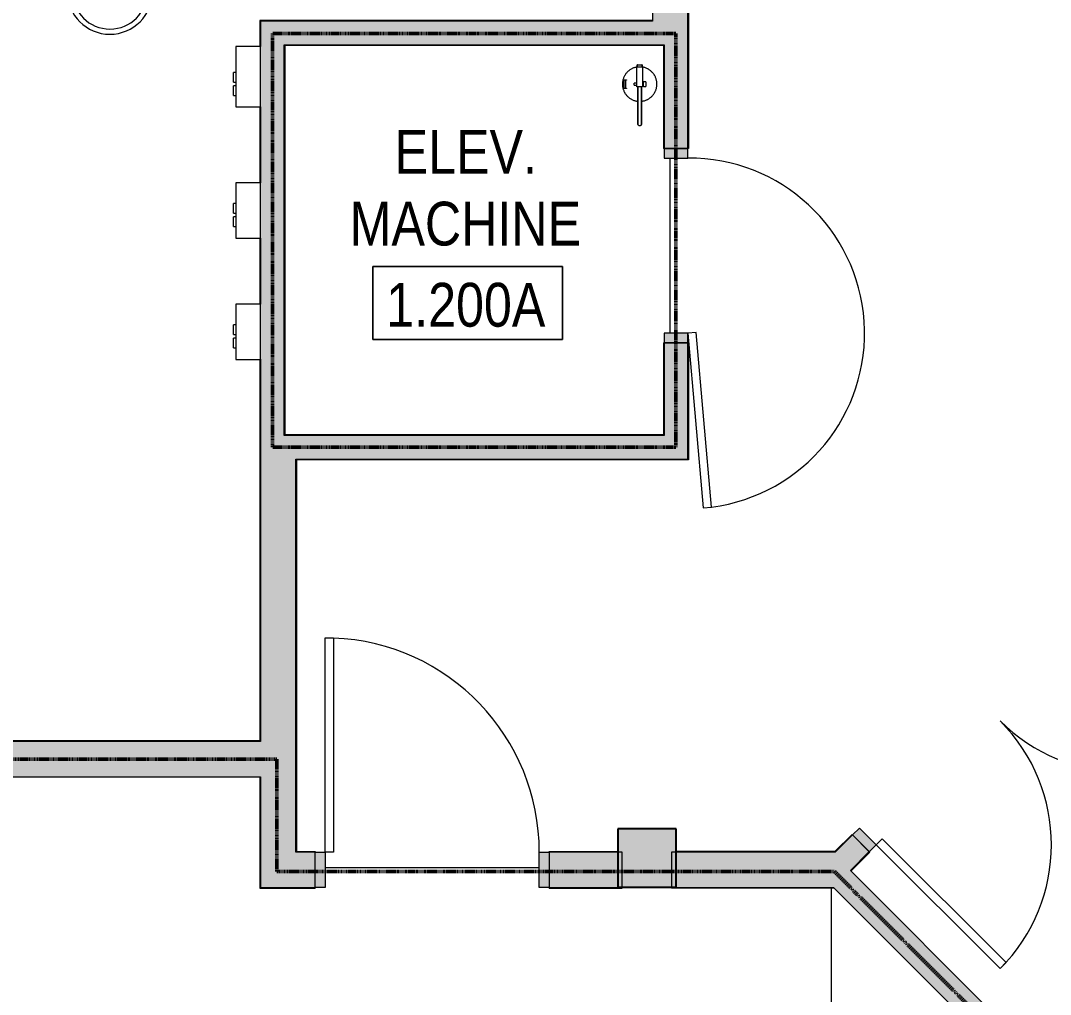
# Model space of a CAD drawing. Header units: inches. Extents: x -3640 to -1418, y -3630 to 137.
# Drawn here: x -3329.1 to -3117.5, y -3268.6 to -3068.5 of the extents above; entities that cross this region are included whole.
import ezdxf

# ---------------------------------------------------------------- set-up
doc = ezdxf.new("R2010")
doc.units = ezdxf.units.IN
doc.header["$MEASUREMENT"] = 0
doc.linetypes.add('1 HOUR', pattern=[0.3125, 0.1875, -0.0625, 0, -0.0625])
doc.linetypes.add('Hidden Equipment- BSALS', pattern=[0.0625, 0.03125, -0.03125])
for name, color, linetype, lineweight in [('A-AREA-IDEN', 2, 'Continuous', 9), ('A-DOOR', 31, 'Continuous', 13), ('A-DOOR-FRAM', 31, 'Continuous', 13), ('A-FLOR', 192, 'Continuous', 13), ('A-GENM', 13, 'Continuous', 9), ('A-WALL-PATT', 111, 'Continuous', 13), ('I-WALL', 2, 'Continuous', 13), ('M-EQPM', 50, 'Continuous', 9), ('Q-SPCQ', 91, 'Continuous', 13), ('S-COLS', 52, 'Continuous', 13)]:
    doc.layers.add(name, color=color, linetype=linetype, lineweight=lineweight)
doc.styles.add('Arial Narrow', font='ARIALN.TTF', dxfattribs={"height": 9})

# ---------------------------------------------------------------- blocks, each defined once
blk = doc.blocks.new('15830016-STRUCT_MARTINEZ-MOORE_CENTRAL_v2018_rvt-1-DIMENSION PLAN - LEVEL 1 _567_ - 2__ - CAD')
at = {"layer": 'S-COLS', "lineweight": 5}
blk.add_hatch(color=50, dxfattribs=at).paths.add_polyline_path([(-3194.4, -3246.58), (-3194.4, -3234.58), (-3206.4, -3234.58), (-3206.4, -3246.58)], flags=0)
at = {"layer": 'S-COLS', "color": 253, "lineweight": 25}
for p, q in [((-3194.4, -3234.58), (-3206.4, -3234.58)), ((-3206.4, -3234.58), (-3206.4, -3246.58)), ((-3194.4, -3246.58), (-3194.4, -3234.58)), ((-3206.4, -3246.58), (-3194.4, -3246.58))]:
    blk.add_line(p, q, dxfattribs=at)
blk = doc.blocks.new('Branch_Controller-BSALS - VFD-1-1951313-DIMENSION PLAN - LEVEL 1 _567_ - 2__ - CAD')
at = {"layer": 'M-EQPM', "color": 53}
for p, q in [((0, 1), (-5.06, 1)), ((-5.06, 1), (-5.06, -11.39)), ((0, -11.39), (0, 1)), ((-5.06, -4.29), (-5.56, -4.29)), ((-5.56, -6.29), (-5.56, -4.29)), ((-5.56, -6.29), (-5.06, -6.29)), ((-5.06, -7.04), (-5.56, -7.04)), ((-5.56, -9.04), (-5.56, -7.04)), ((-5.56, -9.04), (-5.06, -9.04)), ((-5.06, -11.39), (0, -11.39))]:
    blk.add_line(p, q, dxfattribs=at)
blk = doc.blocks.new('Branch_Controller-BSALS - VFD-1-1808654-DIMENSION PLAN - LEVEL 1 _567_ - 2__ - CAD')
at = {"layer": 'M-EQPM', "color": 53}
for p, q in [((0, 1), (-5.06, 1)), ((-5.06, 1), (-5.06, -10.32)), ((0, -10.32), (0, 1)), ((-5.06, -3.21), (-5.56, -3.21)), ((-5.56, -5.21), (-5.56, -3.21)), ((-5.56, -5.21), (-5.06, -5.21)), ((-5.06, -5.96), (-5.56, -5.96)), ((-5.56, -7.96), (-5.56, -5.96)), ((-5.56, -7.96), (-5.06, -7.96)), ((-5.06, -10.32), (0, -10.32))]:
    blk.add_line(p, q, dxfattribs=at)
blk = doc.blocks.new('ExpansionTank_Vertical_BSALS - 20 Gallon 2-2045759-DIMENSION PLAN - LEVEL 1 _567_ - 2__ - CAD')
at = {"layer": 'M-EQPM', "color": 21}
for radius, start, end in [(8.75, 0, 180), (7.69, 360, 180), (0.5, 360, 180), (0.5, 150, 180), (0.5, 90, 120), (0.5, 15, 75), (8.75, 180, 0), (7.69, 180, 360), (0.5, 180, 360), (0.5, 195, 225), (0.5, 240, 270), (0.5, 285, 315)]:
    blk.add_arc((0, 0), radius, start, end, dxfattribs=at)
blk = doc.blocks.new('15830016-MECH_BSALS_CENTRAL_v2018_rvt-1-DIMENSION PLAN - LEVEL 1 _567_ - 2__ - CAD')
at = {"color": 250, "lineweight": 9}
for name, p in [('ExpansionTank_Vertical_BSALS - 20 Gallon 2-2045759-DIMENSION PLAN - LEVEL 1 _567_ - 2__ - CAD', (-3310.71, -3062.57)), ('Branch_Controller-BSALS - VFD-1-1951313-DIMENSION PLAN - LEVEL 1 _567_ - 2__ - CAD', (-3279.77, -3074.86)), ('Branch_Controller-BSALS - VFD-1-1808654-DIMENSION PLAN - LEVEL 1 _567_ - 2__ - CAD', (-3279.77, -3102.89)), ('Branch_Controller-BSALS - VFD-1-1808654-DIMENSION PLAN - LEVEL 1 _567_ - 2__ - CAD', (-3279.77, -3127.81))]:
    blk.add_blockref(name, p, dxfattribs=at)
blk = doc.blocks.new('Basic Wall _ B6-7 1_4_-BSALS - ___-3569007-DIMENSION PLAN - LEVEL 1 _567_ - 2__ - CAD')
at = {"layer": 'I-WALL', "lineweight": 20}
for p, q in [((-3279.9, -3246.77), (-3279.77, -3246.64)), ((-3268.52, -3246.64), (-3268.52, -3246.77)), ((-3220.52, -3246.77), (-3220.52, -3246.64)), ((-3205.46, -3246.64), (-3205.46, -3246.77)), ((-3279.9, -3246.77), (-3268.52, -3246.77)), ((-3220.52, -3246.77), (-3205.46, -3246.77))]:
    blk.add_line(p, q, dxfattribs=at)
blk = doc.blocks.new('Basic Wall _ B6-7 1_4_-BSALS - ___-3569006-DIMENSION PLAN - LEVEL 1 _567_ - 2__ - CAD')
at = {"layer": 'I-WALL', "lineweight": 20}
for p, q in [((-3272.52, -3239.39), (-3272.4, -3239.27)), ((-3272.4, -3239.27), (-3268.52, -3239.27)), ((-3268.52, -3239.27), (-3268.52, -3239.39)), ((-3220.52, -3239.39), (-3220.52, -3239.27)), ((-3220.52, -3239.27), (-3206.4, -3239.27))]:
    blk.add_line(p, q, dxfattribs=at)
blk = doc.blocks.new('Door-A1_1-BSALS1 - A1_1-44x84-BSALS-384216-DIMENSION PLAN - LEVEL 1 _567_ - 2__ - CAD')
at = {"layer": 'A-DOOR-FRAM', "lineweight": 20}
h = blk.add_hatch(color=10, dxfattribs=at)
h.paths.add_polyline_path([(-24, 3.62), (-24, -3.63), (-22, -3.63), (-22, 3.62)], flags=0)
h.paths.add_polyline_path([(24, 3.62), (22, 3.62), (22, -3.63), (24, -3.63)], flags=0)
at = {"layer": 'A-DOOR', "lineweight": 20}
for p, q in [((20.25, -3.63), (22, -3.63)), ((20.25, -47.63), (20.25, -3.63)), ((22, -3.63), (22, -47.63)), ((22, -47.63), (20.25, -47.63))]:
    blk.add_line(p, q, dxfattribs=at)
at = {"layer": 'A-DOOR', "lineweight": 9}
blk.add_arc((22, -3.66), 44, 179.9544, 267.7208, dxfattribs=at)
at = {"layer": 'A-DOOR-FRAM', "lineweight": 20}
for p, q in [((-24, -3.63), (-24, 3.62)), ((-24, 3.62), (-22, 3.62)), ((-22, 3.62), (-22, -3.63)), ((22, -3.63), (22, 3.62)), ((22, 3.62), (24, 3.62)), ((24, 3.62), (24, -3.63)), ((-22, -3.63), (-24, -3.63)), ((24, -3.63), (22, -3.63))]:
    blk.add_line(p, q, dxfattribs=at)
blk = doc.blocks.new('Basic Wall _ B6-7 1_4_-BSALS - ___-3569021-DIMENSION PLAN - LEVEL 1 _567_ - 2__ - CAD')
at = {"layer": 'I-WALL', "lineweight": 20}
blk.add_line((-3279.9, -3224.02), (-3390.27, -3224.02), dxfattribs=at)
blk = doc.blocks.new('Basic Wall _ B6-7 1_4_-BSALS - ___-3569020-DIMENSION PLAN - LEVEL 1 _567_ - 2__ - CAD')
at = {"layer": 'I-WALL', "lineweight": 20}
blk.add_line((-3279.9, -3216.52), (-3577.4, -3216.52), dxfattribs=at)
blk = doc.blocks.new('Basic Wall _ B6-7 1_4_-BSALS - ___-3569023-DIMENSION PLAN - LEVEL 1 _567_ - 2__ - CAD')
at = {"layer": 'I-WALL', "lineweight": 20}
for p, q in [((-3195.33, -3246.77), (-3195.33, -3246.64)), ((-3162.08, -3246.64), (-3162.03, -3246.77)), ((-3162.03, -3246.77), (-3195.33, -3246.77))]:
    blk.add_line(p, q, dxfattribs=at)
blk = doc.blocks.new('Basic Wall _ B6-7 1_4_-BSALS - ___-3569022-DIMENSION PLAN - LEVEL 1 _567_ - 2__ - CAD')
at = {"layer": 'I-WALL', "lineweight": 20}
for q in [(-3194.4, -3239.27), (-3161.72, -3239.39)]:
    blk.add_line((-3161.78, -3239.27), q, dxfattribs=at)
blk = doc.blocks.new('Basic Wall _ B6-7 1_4_-BSALS - ___-3569025-DIMENSION PLAN - LEVEL 1 _567_ - 2__ - CAD')
at = {"layer": 'I-WALL', "lineweight": 20}
for p, q in [((-3279.9, -3158.64), (-3279.9, -3216.52)), ((-3279.9, -3224.02), (-3279.9, -3246.77)), ((-3279.77, -3246.64), (-3279.9, -3246.77))]:
    blk.add_line(p, q, dxfattribs=at)
blk = doc.blocks.new('Basic Wall _ B6-7 1_4_-BSALS - ___-3569024-DIMENSION PLAN - LEVEL 1 _567_ - 2__ - CAD')
at = {"layer": 'I-WALL', "lineweight": 20}
for p, q in [((-3272.4, -3158.77), (-3272.4, -3239.27)), ((-3272.4, -3239.27), (-3272.52, -3239.39))]:
    blk.add_line(p, q, dxfattribs=at)
blk = doc.blocks.new('Basic Wall _ B3-4 7_8_-BSALS - ___-3567777-DIMENSION PLAN - LEVEL 1 _567_ - 2__ - CAD')
at = {"layer": 'I-WALL', "lineweight": 20}
for p, q in [((-3274.9, -3153.77), (-3274.77, -3153.64)), ((-3197.02, -3153.64), (-3274.77, -3153.64)), ((-3197.02, -3153.64), (-3196.9, -3153.77))]:
    blk.add_line(p, q, dxfattribs=at)
blk = doc.blocks.new('Basic Wall _ B3-4 7_8_-BSALS - ___-3567776-DIMENSION PLAN - LEVEL 1 _567_ - 2__ - CAD')
at = {"layer": 'I-WALL', "lineweight": 20}
for p, q in [((-3279.9, -3158.77), (-3279.77, -3158.64)), ((-3191.9, -3158.77), (-3272.4, -3158.77)), ((-3192.02, -3158.64), (-3191.9, -3158.77))]:
    blk.add_line(p, q, dxfattribs=at)
blk = doc.blocks.new('Basic Wall _ B3-4 7_8_-BSALS - ___-3567789-DIMENSION PLAN - LEVEL 1 _567_ - 2__ - CAD')
at = {"layer": 'I-WALL', "lineweight": 20}
for p, q in [((-3083.53, -3168.26), (-3083.18, -3167.91)), ((-3083.27, -3167.83), (-3083.18, -3167.91)), ((-3100.91, -3185.65), (-3086.65, -3171.39)), ((-3100.91, -3185.65), (-3101, -3185.56)), ((-3158.55, -3243.29), (-3154.65, -3239.39)), ((-3154.74, -3239.3), (-3154.65, -3239.39)), ((-3162.03, -3246.77), (-3162.08, -3246.64))]:
    blk.add_line(p, q, dxfattribs=at)
blk = doc.blocks.new('Basic Wall _ B3-4 7_8_-BSALS - ___-3567788-DIMENSION PLAN - LEVEL 1 _567_ - 2__ - CAD')
at = {"layer": 'I-WALL', "lineweight": 20}
for p, q in [((-3100.96, -3178.45), (-3090.34, -3167.83)), ((-3104.54, -3182.03), (-3103.17, -3180.66)), ((-3104.45, -3182.12), (-3104.54, -3182.03)), ((-3161.78, -3239.27), (-3158.28, -3235.77)), ((-3158.28, -3235.77), (-3158.19, -3235.86)), ((-3161.72, -3239.39), (-3161.78, -3239.27))]:
    blk.add_line(p, q, dxfattribs=at)
blk = doc.blocks.new('Door-B2_2-BSALS - B2_2-72X84-BSALS-385428-DIMENSION PLAN - LEVEL 1 _567_ - 2__ - CAD')
at = {"layer": 'A-DOOR-FRAM', "lineweight": 20}
h = blk.add_hatch(color=10, dxfattribs=at)
h.paths.add_polyline_path([(38, 2.4375), (36, 2.4375), (36, -2.4375), (38, -2.4375)], flags=0)
h.paths.add_polyline_path([(-36, 2.4375), (-38, 2.4375), (-38, -2.4375), (-36, -2.4375)], flags=0)
at = {"layer": 'A-DOOR', "lineweight": 20}
for p, q in [((-36, 38.4375), (-34.25, 38.4375)), ((-36, 2.4375), (-36, 38.4375)), ((-34.25, 38.4375), (-34.25, 2.4375)), ((34.25, 38.4375), (34.25, 2.4375)), ((36, 38.4375), (34.25, 38.4375)), ((36, 2.4375), (36, 38.4375)), ((-34.25, 2.4375), (-36, 2.4375)), ((34.25, 2.4375), (36, 2.4375))]:
    blk.add_line(p, q, dxfattribs=at)
at = {"layer": 'A-DOOR', "lineweight": 9}
for centre, start, end in [((-36, 2.4375), 360, 90), ((36, 2.4375), 90, 180)]:
    blk.add_arc(centre, 36, start, end, dxfattribs=at)
at = {"layer": 'A-DOOR-FRAM', "lineweight": 20}
for p, q in [((-36, 2.4375), (-38, 2.4375)), ((-38, 2.4375), (-38, -2.4375)), ((-36, -2.4375), (-36, 2.4375)), ((38, 2.4375), (36, 2.4375)), ((36, 2.4375), (36, -2.4375)), ((38, -2.4375), (38, 2.4375)), ((-38, -2.4375), (-36, -2.4375)), ((36, -2.4375), (38, -2.4375))]:
    blk.add_line(p, q, dxfattribs=at)
blk = doc.blocks.new('Basic Wall _ B3-4 7_8_-BSALS - ___-3567793-DIMENSION PLAN - LEVEL 1 _567_ - 2__ - CAD')
at = {"layer": 'I-WALL', "lineweight": 20}
for p, q in [((-3197.02, -3073.64), (-3196.9, -3073.52)), ((-3197.02, -3073.64), (-3197.02, -3094.77)), ((-3196.9, -3094.77), (-3197.02, -3094.77)), ((-3197.02, -3134.77), (-3196.9, -3134.77)), ((-3197.02, -3134.77), (-3197.02, -3153.64)), ((-3196.9, -3153.77), (-3197.02, -3153.64))]:
    blk.add_line(p, q, dxfattribs=at)
blk = doc.blocks.new('Basic Wall _ B3-4 7_8_-BSALS - ___-3567792-DIMENSION PLAN - LEVEL 1 _567_ - 2__ - CAD')
at = {"layer": 'I-WALL', "lineweight": 20}
for p, q in [((-3191.9, -3068.64), (-3191.9, -3094.77)), ((-3191.9, -3094.77), (-3192.02, -3094.77)), ((-3192.02, -3134.77), (-3191.9, -3134.77)), ((-3191.9, -3134.77), (-3191.9, -3158.77)), ((-3191.9, -3158.77), (-3192.02, -3158.64))]:
    blk.add_line(p, q, dxfattribs=at)
blk = doc.blocks.new('Basic Wall _ B3-4 7_8_-BSALS - ___-3567795-DIMENSION PLAN - LEVEL 1 _567_ - 2__ - CAD')
at = {"layer": 'I-WALL', "lineweight": 20}
for p, q in [((-3279.9, -3068.52), (-3279.77, -3068.64)), ((-3279.9, -3068.52), (-3279.9, -3073.86)), ((-3279.9, -3086.26), (-3279.9, -3101.89)), ((-3279.9, -3113.2), (-3279.9, -3126.81)), ((-3279.9, -3138.12), (-3279.9, -3158.64))]:
    blk.add_line(p, q, dxfattribs=at)
blk = doc.blocks.new('Basic Wall _ B3-4 7_8_-BSALS - ___-3567794-DIMENSION PLAN - LEVEL 1 _567_ - 2__ - CAD')
at = {"layer": 'I-WALL', "lineweight": 20}
for p, q in [((-3274.9, -3073.52), (-3274.77, -3073.64)), ((-3274.77, -3073.64), (-3274.77, -3153.64)), ((-3274.77, -3153.64), (-3274.9, -3153.77))]:
    blk.add_line(p, q, dxfattribs=at)
blk = doc.blocks.new('Basic Wall _ B3-4 7_8_-BSALS - ___-3567797-DIMENSION PLAN - LEVEL 1 _567_ - 2__ - CAD')
at = {"layer": 'I-WALL', "lineweight": 20}
for p, q in [((-3279.77, -3068.64), (-3279.9, -3068.52)), ((-3199.4, -3068.52), (-3279.9, -3068.52)), ((-3191.9, -3068.52), (-3192.02, -3068.64))]:
    blk.add_line(p, q, dxfattribs=at)
blk = doc.blocks.new('Basic Wall _ B3-4 7_8_-BSALS - ___-3567796-DIMENSION PLAN - LEVEL 1 _567_ - 2__ - CAD')
at = {"layer": 'I-WALL', "lineweight": 20}
for p, q in [((-3274.77, -3073.64), (-3274.9, -3073.52)), ((-3197.02, -3073.64), (-3274.77, -3073.64)), ((-3196.9, -3073.52), (-3197.02, -3073.64))]:
    blk.add_line(p, q, dxfattribs=at)
blk = doc.blocks.new('Basic Wall _ B6-7 1_4_-BSALS - ___-3569030-DIMENSION PLAN - LEVEL 1 _567_ - 2__ - CAD')
at = {"layer": 'I-WALL', "lineweight": 20}
blk.add_line((-3191.9, -3037.14), (-3191.9, -3068.64), dxfattribs=at)
blk = doc.blocks.new('Door-A1_1-BSALS1 - A1_1-36x84-BSALS-385624-DIMENSION PLAN - LEVEL 1 _567_ - 2__ - CAD')
at = {"layer": 'A-DOOR-FRAM', "lineweight": 20}
h = blk.add_hatch(color=10, dxfattribs=at)
h.paths.add_polyline_path([(20, 2.44), (18, 2.44), (18, -2.44), (20, -2.44)], flags=0)
h.paths.add_polyline_path([(-18, -2.44), (-18, 2.44), (-20, 2.44), (-20, -2.44)], flags=0)
at = {"layer": 'A-DOOR', "lineweight": 20}
for p, q in [((53.71, 7.32), (17.85, 4.18)), ((53.86, 5.58), (53.71, 7.32)), ((18, 2.44), (53.86, 5.58)), ((17.85, 4.18), (18, 2.44))]:
    blk.add_line(p, q, dxfattribs=at)
at = {"layer": 'A-DOOR', "lineweight": 9}
blk.add_arc((18, 2.75), 36, 7.2837, 180.5039, dxfattribs=at)
at = {"layer": 'A-DOOR-FRAM', "lineweight": 20}
for p, q in [((-18, 2.44), (-20, 2.44)), ((-20, 2.44), (-20, -2.44)), ((-18, -2.44), (-18, 2.44)), ((20, 2.44), (18, 2.44)), ((18, 2.44), (18, -2.44)), ((20, -2.44), (20, 2.44)), ((-20, -2.44), (-18, -2.44)), ((18, -2.44), (20, -2.44))]:
    blk.add_line(p, q, dxfattribs=at)
blk = doc.blocks.new('Equip-Fire_Extinguisher-Bracket-Mnt-BSALS - FEB-235807-DIMENSION PLAN - LEVEL 1 _567_ - 2__ - CAD')
at = {"layer": 'Q-SPCQ', "lineweight": 20}
for p, q in [((-0.89, 3.2), (0.89, 3.2)), ((-0.89, 2.81), (-0.89, 3.2)), ((-0.89, 2.71), (-0.89, 2.81)), ((-0.89, 2.81), (0.89, 2.81)), ((-0.81, 2.81), (-0.81, 2.71)), ((0.81, 2.71), (0.81, 2.81)), ((0.89, 3.2), (0.89, 2.81)), ((0.89, 2.81), (0.89, 2.71)), ((-0.59, -0.59), (-0.59, 0.59)), ((-0.2, 1.1), (-0.2, 0.59)), ((-0.2, 1.1), (0.2, 1.1)), ((-0.19, 1.1), (-0.2, 1.1)), ((0.2, 1.1), (0.19, 1.1)), ((0.2, 0.59), (0.2, 1.1)), ((3.54, 0.59), (3.54, -0.59)), ((3.94, 0.46), (3.94, 0.51)), ((3.94, 0.46), (3.94, -0.46)), ((-0.47, -0.8), (-0.47, -1.27)), ((-0.47, -0.8), (0.47, -0.8)), ((-0.45, -0.8), (-0.47, -0.8)), ((-0.47, -1.27), (-0.45, -1.27)), ((0.47, -1.27), (-0.47, -1.27)), ((-0.2, -0.59), (-0.2, -0.8)), ((0.2, -0.8), (0.2, -0.59)), ((0.47, -0.8), (0.45, -0.8)), ((0.45, -1.27), (0.47, -1.27)), ((0.47, -1.27), (0.47, -0.8)), ((3.94, -0.51), (3.94, -0.46))]:
    blk.add_line(p, q, dxfattribs=at)
at = {"layer": 'Q-SPCQ', "lineweight": 20, "flags": 128}
for points in [[(3.49, 0.59), (3.47, 0.7), (3.44, 0.84), (3.41, 0.98), (3.36, 1.11), (3.32, 1.25), (3.26, 1.38), (3.21, 1.51), (3.14, 1.64), (3.07, 1.76), (3, 1.88), (2.92, 2), (2.84, 2.12), (2.76, 2.23), (2.66, 2.34), (2.57, 2.44), (2.47, 2.54), (2.37, 2.64), (2.26, 2.73), (2.15, 2.82), (2.03, 2.9), (1.91, 2.98), (1.79, 3.06), (1.67, 3.13), (1.54, 3.19), (1.41, 3.25), (1.28, 3.3), (1.15, 3.35), (1.02, 3.39), (0.88, 3.43), (0.74, 3.46), (0.6, 3.49), (0.46, 3.51), (0.32, 3.53), (0.18, 3.54), (0.04, 3.54), (-0.1, 3.54), (-0.25, 3.53), (-0.39, 3.52), (-0.53, 3.5), (-0.67, 3.48), (-0.81, 3.45), (-0.94, 3.42), (-1.08, 3.38), (-1.21, 3.33), (-1.34, 3.28), (-1.47, 3.22), (-1.6, 3.16), (-1.73, 3.09), (-1.85, 3.02), (-1.97, 2.95), (-2.09, 2.86), (-2.2, 2.78), (-2.31, 2.69), (-2.41, 2.59), (-2.52, 2.5), (-2.61, 2.39), (-2.71, 2.29), (-2.8, 2.18), (-2.88, 2.06), (-2.96, 1.95), (-3.04, 1.83), (-3.11, 1.7), (-3.17, 1.58), (-3.23, 1.45), (-3.29, 1.32), (-3.34, 1.19), (-3.38, 1.05), (-3.42, 0.92), (-3.46, 0.78), (-3.49, 0.64), (-3.51, 0.5), (-3.53, 0.36)], [(-8.22, -0.35), (-8.29, -0.35), (-8.36, -0.32), (-8.43, -0.28), (-8.48, -0.23), (-8.52, -0.17), (-8.55, -0.1), (-8.57, -0.03), (-8.57, 0.04), (-8.55, 0.12), (-8.52, 0.19), (-8.47, 0.25), (-8.42, 0.29), (-8.37, 0.32), (-8.29, 0.35), (-8.22, 0.35)], [(-0.59, 0.35), (-2.13, 0.35), (-3.61, 0.35), (-4.89, 0.35), (-5.96, 0.35), (-6.82, 0.35), (-7.47, 0.35), (-7.92, 0.35), (-8.17, 0.35), (-8.2, 0.35), (-8.03, 0.35)], [(-8.03, 0.35), (-8.2, 0.35), (-8.17, 0.35), (-7.92, 0.35), (-7.47, 0.35), (-6.82, 0.35), (-5.96, 0.35), (-4.89, 0.35), (-3.61, 0.35), (-2.13, 0.35), (-0.59, 0.35)], [(-8.03, -0.35), (-8.2, -0.35), (-8.17, -0.35), (-7.92, -0.35), (-7.47, -0.35), (-6.82, -0.35), (-5.96, -0.35), (-4.89, -0.35), (-3.61, -0.35), (-2.13, -0.35), (-0.59, -0.35)], [(-0.59, -0.35), (-2.13, -0.35), (-3.61, -0.35), (-4.89, -0.35), (-5.96, -0.35), (-6.82, -0.35), (-7.47, -0.35), (-7.92, -0.35), (-8.17, -0.35), (-8.2, -0.35), (-8.03, -0.35)], [(-3.53, -0.35), (-3.52, -0.42), (-3.5, -0.56), (-3.47, -0.7), (-3.44, -0.84), (-3.41, -0.98), (-3.36, -1.11), (-3.32, -1.25), (-3.26, -1.38), (-3.21, -1.51), (-3.14, -1.64), (-3.07, -1.76), (-3, -1.88), (-2.92, -2), (-2.84, -2.12), (-2.76, -2.23), (-2.66, -2.34), (-2.57, -2.44), (-2.47, -2.54), (-2.37, -2.64), (-2.26, -2.73), (-2.15, -2.82), (-2.03, -2.9), (-1.91, -2.98), (-1.79, -3.06), (-1.67, -3.13), (-1.54, -3.19), (-1.41, -3.25), (-1.28, -3.3), (-1.15, -3.35), (-1.02, -3.39), (-0.88, -3.43), (-0.74, -3.46), (-0.6, -3.49), (-0.46, -3.51), (-0.32, -3.53), (-0.18, -3.54), (-0.04, -3.54), (0.1, -3.54), (0.25, -3.53), (0.39, -3.52), (0.53, -3.5), (0.67, -3.48), (0.81, -3.45), (0.94, -3.42), (1.08, -3.38), (1.21, -3.33), (1.34, -3.28), (1.47, -3.22), (1.6, -3.16), (1.73, -3.09), (1.85, -3.02), (1.97, -2.95), (2.09, -2.86), (2.2, -2.78), (2.31, -2.69), (2.41, -2.59), (2.52, -2.5), (2.61, -2.39), (2.71, -2.29), (2.8, -2.18), (2.88, -2.06), (2.96, -1.95), (3.04, -1.83), (3.11, -1.7), (3.17, -1.58), (3.23, -1.45), (3.29, -1.32), (3.34, -1.19), (3.38, -1.05), (3.42, -0.92), (3.46, -0.78), (3.49, -0.64), (3.49, -0.59)]]:
    blk.add_lwpolyline(points, dxfattribs=at)
at = {"layer": 'Q-SPCQ', "lineweight": 20}
for start, end in [(118.4338, 121.2684), (58.8541, 61.3152), (238.8541, 241.3152), (298.4338, 301.2684)]:
    blk.add_arc((0, 0), 3.54, start, end, dxfattribs=at)
for centre, start_param, end_param in [((-0.01, 1.79), 1.719907, 1.734919), ((0.01, 1.79), 1.406674, 1.421685)]:
    blk.add_ellipse(centre, major_axis=(5.38, 0), ratio=0.173648, start_param=start_param, end_param=end_param, dxfattribs=at)
for points in [[(-0.89, 2.71), (-0.89, 2.74), (-0.89, 2.78), (-0.89, 2.81)], [(0.89, 2.81), (0.89, 2.78), (0.89, 2.74), (0.89, 2.71)], [(-0.59, 0.59), (-0.12, 0.59), (1.26, 0.59), (3.54, 0.59)], [(3.54, 0.51), (3.68, 0.51), (3.81, 0.51), (3.94, 0.51)], [(3.54, 0.46), (3.68, 0.46), (3.81, 0.46), (3.94, 0.46)], [(3.54, -0.59), (1.26, -0.59), (-0.12, -0.59), (-0.59, -0.59)], [(3.94, -0.46), (3.81, -0.46), (3.68, -0.46), (3.54, -0.46)], [(3.94, -0.51), (3.81, -0.51), (3.68, -0.51), (3.54, -0.51)]]:
    blk.add_open_spline(points, degree=3, dxfattribs=at)
blk = doc.blocks.new('Fire Rating - BSALS _Combined_1 - 1-Hour Fire-3468020-DIMENSION PLAN - LEVEL 1 _567_ - 2__ - CAD')
at = {"layer": 'A-GENM', "linetype": '1 HOUR', "lineweight": 50}
blk.add_line((0, 0), (299, 0), dxfattribs=at)
blk = doc.blocks.new('Fire Rating - BSALS _Combined_1 - 1-Hour Fire-3468252-DIMENSION PLAN - LEVEL 1 _567_ - 2__ - CAD')
at = {"layer": 'A-GENM', "linetype": '1 HOUR', "lineweight": 50}
blk.add_line((0, 0), (23.13, 0), dxfattribs=at)
blk = doc.blocks.new('Fire Rating - BSALS _Combined_1 - 1-Hour Fire-3468295-DIMENSION PLAN - LEVEL 1 _567_ - 2__ - CAD')
at = {"layer": 'A-GENM', "linetype": '1 HOUR', "lineweight": 50}
blk.add_line((0, 0), (114.51, 0), dxfattribs=at)
blk = doc.blocks.new('Fire Rating - BSALS _Combined_1 - 1-Hour Fire-3468508-DIMENSION PLAN - LEVEL 1 _567_ - 2__ - CAD')
at = {"layer": 'A-GENM', "linetype": '1 HOUR', "lineweight": 50}
blk.add_line((0, 0), (85.0625, 0), dxfattribs=at)
blk = doc.blocks.new('Fire Rating - BSALS _Combined_1 - 1-Hour Fire-3468572-DIMENSION PLAN - LEVEL 1 _567_ - 2__ - CAD')
at = {"layer": 'A-GENM', "linetype": '1 HOUR', "lineweight": 50}
blk.add_line((0, 0), (82.875, 0), dxfattribs=at)
blk = doc.blocks.new('Fire Rating - BSALS _Combined_1 - 1-Hour Fire-3468892-DIMENSION PLAN - LEVEL 1 _567_ - 2__ - CAD')
at = {"layer": 'A-GENM', "linetype": '1 HOUR', "lineweight": 50}
blk.add_line((0, 0), (57.2, 0), dxfattribs=at)
blk = doc.blocks.new('Room Tag- BSALS - Room Tag-28050-DIMENSION PLAN - LEVEL 1 _567_ - 2__ - CAD')
at = {"layer": 'A-AREA-IDEN'}
for p, q in [((-0.203125, -0.171875), (-0.203125, -0.015625)), ((-0.203125, -0.015625), (0.203125, -0.015625)), ((0.203125, -0.015625), (-0.203125, -0.015625)), ((-0.203125, -0.015625), (-0.203125, -0.171875)), ((0.203125, -0.015625), (0.203125, -0.171875)), ((0.203125, -0.171875), (0.203125, -0.015625)), ((0.203125, -0.171875), (-0.203125, -0.171875)), ((-0.203125, -0.171875), (0.203125, -0.171875))]:
    blk.add_line(p, q, dxfattribs=at)

msp = doc.modelspace()

# ---------------------------------------------------------------- block references
at = {"lineweight": 5}
msp.add_blockref('15830016-STRUCT_MARTINEZ-MOORE_CENTRAL_v2018_rvt-1-DIMENSION PLAN - LEVEL 1 _567_ - 2__ - CAD', (0, 0), dxfattribs=at)

# ---------------------------------------------------------------- next in the draw order: hatches: boundary and pattern name
at = {"layer": 'A-WALL-PATT', "lineweight": 5}
for points in [[(-3199.27, -3068.64), (-3192.02, -3068.64), (-3192.02, -3037.14), (-3199.27, -3037.14), (-3199.27, -3041.11)], [(-3279.77, -3158.64), (-3274.9, -3158.64), (-3274.9, -3068.64), (-3279.77, -3068.64), (-3279.77, -3138.22)], [(-3216.65, -3073.52), (-3196.9, -3073.48), (-3196.9, -3068.64), (-3274.9, -3068.64), (-3274.9, -3073.52), (-3254.84, -3073.52)], [(-3192.02, -3158.64), (-3192.02, -3153.77), (-3274.9, -3153.77), (-3274.9, -3158.64), (-3216.65, -3158.64)], [(-3279.77, -3239.39), (-3272.52, -3239.39), (-3272.52, -3158.64), (-3279.77, -3158.64), (-3279.77, -3223.89)], [(-3279.77, -3223.89), (-3279.77, -3216.64), (-3577.4, -3216.64), (-3577.4, -3223.89), (-3293.03, -3223.89)], [(-3162.08, -3246.64), (-3154.83, -3239.39), (-3195.33, -3239.39), (-3195.33, -3246.64)]]:
    msp.add_hatch(color=50, dxfattribs=at).paths.add_polyline_path(points, flags=0)
h = msp.add_hatch(color=50, dxfattribs=at)
h.paths.add_polyline_path([(-3192.02, -3153.77), (-3192.02, -3134.77), (-3196.9, -3134.77), (-3196.9, -3153.77)], flags=0)
h.paths.add_polyline_path([(-3196.9, -3094.77), (-3192.02, -3094.77), (-3192.02, -3068.64), (-3196.9, -3068.64), (-3196.9, -3073.52)], flags=0)
h = msp.add_hatch(color=50, dxfattribs=at)
h.paths.add_polyline_path([(-3154.83, -3239.39), (-3154.74, -3239.3), (-3158.19, -3235.86), (-3161.72, -3239.39)], flags=0)
h.paths.add_polyline_path([(-3101, -3185.56), (-3083.27, -3167.83), (-3090.16, -3167.83), (-3104.45, -3182.12)], flags=0)
h = msp.add_hatch(color=50, dxfattribs=at)
h.paths.add_polyline_path([(-3279.77, -3246.64), (-3268.52, -3246.64), (-3268.52, -3239.39), (-3279.77, -3239.39)], flags=0)
h.paths.add_polyline_path([(-3216.65, -3246.64), (-3205.46, -3246.64), (-3205.46, -3239.39), (-3220.52, -3239.39), (-3220.52, -3246.64)], flags=0)
at = {"layer": 'A-WALL-PATT', "lineweight": 20}
msp.add_hatch(color=10, dxfattribs=at).paths.add_polyline_path([(-3119, -3289.72), (-3119, -3282.83), (-3158.63, -3243.19), (-3162.08, -3246.64), (-3123.88, -3284.84)], flags=0)

# ---------------------------------------------------------------- next in the draw order: linework, layer by layer
at = {"layer": 'A-FLOR', "lineweight": 20}
for p, q in [((-3195.65, -3132.77), (-3195.65, -3096.77)), ((-3222.52, -3242.64), (-3266.52, -3242.64)), ((-3162.52, -3398.86), (-3162.52, -3246.77))]:
    msp.add_line(p, q, dxfattribs=at)
at = {"layer": 'I-WALL', "lineweight": 20}
for p, q in [((-3192.02, -3094.77), (-3192.02, -2927.7)), ((-3199.27, -3037.14), (-3199.27, -3068.64)), ((-3279.77, -3068.64), (-3279.77, -3073.86)), ((-3199.27, -3068.64), (-3279.77, -3068.64)), ((-3274.9, -3153.77), (-3274.9, -3073.52)), ((-3274.9, -3073.52), (-3196.9, -3073.52)), ((-3196.9, -3073.52), (-3196.9, -3094.77)), ((-3279.77, -3086.26), (-3279.77, -3101.89)), ((-3196.9, -3094.77), (-3192.02, -3094.77)), ((-3279.77, -3113.2), (-3279.77, -3126.81)), ((-3192.02, -3134.77), (-3196.9, -3134.77)), ((-3196.9, -3134.77), (-3196.9, -3153.77)), ((-3192.02, -3158.64), (-3192.02, -3134.77)), ((-3279.77, -3138.12), (-3279.77, -3216.64)), ((-3196.9, -3153.77), (-3274.9, -3153.77)), ((-3272.52, -3239.39), (-3272.52, -3158.64)), ((-3272.52, -3158.64), (-3192.02, -3158.64)), ((-3279.77, -3216.64), (-3577.4, -3216.64)), ((-3577.4, -3223.89), (-3279.77, -3223.89)), ((-3279.77, -3223.89), (-3279.77, -3246.64)), ((-3158.19, -3235.86), (-3161.72, -3239.39)), ((-3154.74, -3239.3), (-3158.19, -3235.86)), ((-3268.52, -3239.39), (-3272.52, -3239.39)), ((-3268.52, -3246.64), (-3268.52, -3239.39)), ((-3205.46, -3239.39), (-3220.52, -3239.39)), ((-3220.52, -3239.39), (-3220.52, -3246.64)), ((-3205.46, -3246.64), (-3205.46, -3239.39)), ((-3161.72, -3239.39), (-3195.33, -3239.39)), ((-3195.33, -3239.39), (-3195.33, -3246.64)), ((-3158.63, -3243.19), (-3154.74, -3239.3)), ((-3119, -3282.83), (-3158.63, -3243.19)), ((-3279.77, -3246.64), (-3268.52, -3246.64)), ((-3220.52, -3246.64), (-3205.46, -3246.64)), ((-3195.33, -3246.64), (-3162.08, -3246.64)), ((-3162.08, -3246.64), (-3123.88, -3284.84))]:
    msp.add_line(p, q, dxfattribs=at)

# ---------------------------------------------------------------- next in the draw order: block references
at = {"lineweight": 5}
msp.add_blockref('15830016-MECH_BSALS_CENTRAL_v2018_rvt-1-DIMENSION PLAN - LEVEL 1 _567_ - 2__ - CAD', (0, 0), dxfattribs=at)
at = {"layer": 'A-AREA-IDEN', "xscale": 95.99999999999994, "yscale": 95.99999999999994, "zscale": 95.99999999999994}
msp.add_blockref('Room Tag- BSALS - Room Tag-28050-DIMENSION PLAN - LEVEL 1 _567_ - 2__ - CAD', (-3237.23, -3117.55), dxfattribs=at)
at = {"layer": 'A-DOOR', "lineweight": 20}
for name, p, rotation in [('Door-A1_1-BSALS1 - A1_1-36x84-BSALS-385624-DIMENSION PLAN - LEVEL 1 _567_ - 2__ - CAD', (-3194.46, -3114.77), 270), ('Door-B2_2-BSALS - B2_2-72X84-BSALS-385428-DIMENSION PLAN - LEVEL 1 _567_ - 2__ - CAD', (-3129.59, -3210.71), 225), ('Door-A1_1-BSALS1 - A1_1-44x84-BSALS-384216-DIMENSION PLAN - LEVEL 1 _567_ - 2__ - CAD', (-3244.52, -3243.02), 180)]:
    msp.add_blockref(name, p, dxfattribs=dict(at, rotation=rotation))
at = {"layer": 'A-GENM'}
for name, p, rotation in [('Fire Rating - BSALS _Combined_1 - 1-Hour Fire-3468572-DIMENSION PLAN - LEVEL 1 _567_ - 2__ - CAD', (-3194.46, -3071.14), 180), ('Fire Rating - BSALS _Combined_1 - 1-Hour Fire-3468508-DIMENSION PLAN - LEVEL 1 _567_ - 2__ - CAD', (-3277.33, -3071.14), 270), ('Fire Rating - BSALS _Combined_1 - 1-Hour Fire-3468508-DIMENSION PLAN - LEVEL 1 _567_ - 2__ - CAD', (-3194.46, -3156.2), 90), ('Fire Rating - BSALS _Combined_1 - 1-Hour Fire-3468572-DIMENSION PLAN - LEVEL 1 _567_ - 2__ - CAD', (-3194.46, -3156.2), 180), ('Fire Rating - BSALS _Combined_1 - 1-Hour Fire-3468252-DIMENSION PLAN - LEVEL 1 _567_ - 2__ - CAD', (-3276.4, -3243.39), 90), ('Fire Rating - BSALS _Combined_1 - 1-Hour Fire-3468892-DIMENSION PLAN - LEVEL 1 _567_ - 2__ - CAD', (-3161.88, -3243.39), 315)]:
    msp.add_blockref(name, p, dxfattribs=dict(at, rotation=rotation))
for name, p in [('Fire Rating - BSALS _Combined_1 - 1-Hour Fire-3468020-DIMENSION PLAN - LEVEL 1 _567_ - 2__ - CAD', (-3575.4, -3220.27)), ('Fire Rating - BSALS _Combined_1 - 1-Hour Fire-3468295-DIMENSION PLAN - LEVEL 1 _567_ - 2__ - CAD', (-3276.4, -3243.39))]:
    msp.add_blockref(name, p, dxfattribs=at)
at = {"layer": 'I-WALL', "lineweight": 20}
for name in ['Basic Wall _ B6-7 1_4_-BSALS - ___-3569030-DIMENSION PLAN - LEVEL 1 _567_ - 2__ - CAD', 'Basic Wall _ B3-4 7_8_-BSALS - ___-3567795-DIMENSION PLAN - LEVEL 1 _567_ - 2__ - CAD', 'Basic Wall _ B3-4 7_8_-BSALS - ___-3567797-DIMENSION PLAN - LEVEL 1 _567_ - 2__ - CAD', 'Basic Wall _ B3-4 7_8_-BSALS - ___-3567792-DIMENSION PLAN - LEVEL 1 _567_ - 2__ - CAD', 'Basic Wall _ B3-4 7_8_-BSALS - ___-3567794-DIMENSION PLAN - LEVEL 1 _567_ - 2__ - CAD', 'Basic Wall _ B3-4 7_8_-BSALS - ___-3567796-DIMENSION PLAN - LEVEL 1 _567_ - 2__ - CAD', 'Basic Wall _ B3-4 7_8_-BSALS - ___-3567793-DIMENSION PLAN - LEVEL 1 _567_ - 2__ - CAD', 'Basic Wall _ B3-4 7_8_-BSALS - ___-3567777-DIMENSION PLAN - LEVEL 1 _567_ - 2__ - CAD', 'Basic Wall _ B6-7 1_4_-BSALS - ___-3569025-DIMENSION PLAN - LEVEL 1 _567_ - 2__ - CAD', 'Basic Wall _ B3-4 7_8_-BSALS - ___-3567776-DIMENSION PLAN - LEVEL 1 _567_ - 2__ - CAD', 'Basic Wall _ B6-7 1_4_-BSALS - ___-3569024-DIMENSION PLAN - LEVEL 1 _567_ - 2__ - CAD', 'Basic Wall _ B3-4 7_8_-BSALS - ___-3567789-DIMENSION PLAN - LEVEL 1 _567_ - 2__ - CAD', 'Basic Wall _ B3-4 7_8_-BSALS - ___-3567788-DIMENSION PLAN - LEVEL 1 _567_ - 2__ - CAD', 'Basic Wall _ B6-7 1_4_-BSALS - ___-3569020-DIMENSION PLAN - LEVEL 1 _567_ - 2__ - CAD', 'Basic Wall _ B6-7 1_4_-BSALS - ___-3569021-DIMENSION PLAN - LEVEL 1 _567_ - 2__ - CAD', 'Basic Wall _ B6-7 1_4_-BSALS - ___-3569006-DIMENSION PLAN - LEVEL 1 _567_ - 2__ - CAD', 'Basic Wall _ B6-7 1_4_-BSALS - ___-3569022-DIMENSION PLAN - LEVEL 1 _567_ - 2__ - CAD', 'Basic Wall _ B6-7 1_4_-BSALS - ___-3569007-DIMENSION PLAN - LEVEL 1 _567_ - 2__ - CAD', 'Basic Wall _ B6-7 1_4_-BSALS - ___-3569023-DIMENSION PLAN - LEVEL 1 _567_ - 2__ - CAD']:
    msp.add_blockref(name, (0, 0), dxfattribs=at)
at = {"layer": 'Q-SPCQ', "linetype": 'Hidden Equipment- BSALS', "lineweight": 20, "rotation": 90.00000000000017}
msp.add_blockref('Equip-Fire_Extinguisher-Bracket-Mnt-BSALS - FEB-235807-DIMENSION PLAN - LEVEL 1 _567_ - 2__ - CAD', (-3201.9, -3081.57), dxfattribs=at)

# ---------------------------------------------------------------- next in the draw order: texts
at = {"layer": 'A-AREA-IDEN', "char_height": 9, "attachment_point": 1, "style": 'Arial Narrow'}
for s, insert, width in [('ELEV.', (-3252.22, -3090.99), 36.057), ('MACHINE', (-3261.47, -3105.74), 58.479), ('1.200A', (-3253.95, -3122.41), 39.996)]:
    msp.add_mtext(s, dxfattribs=dict(at, insert=insert, width=width))

doc.saveas('drawing.dxf')
